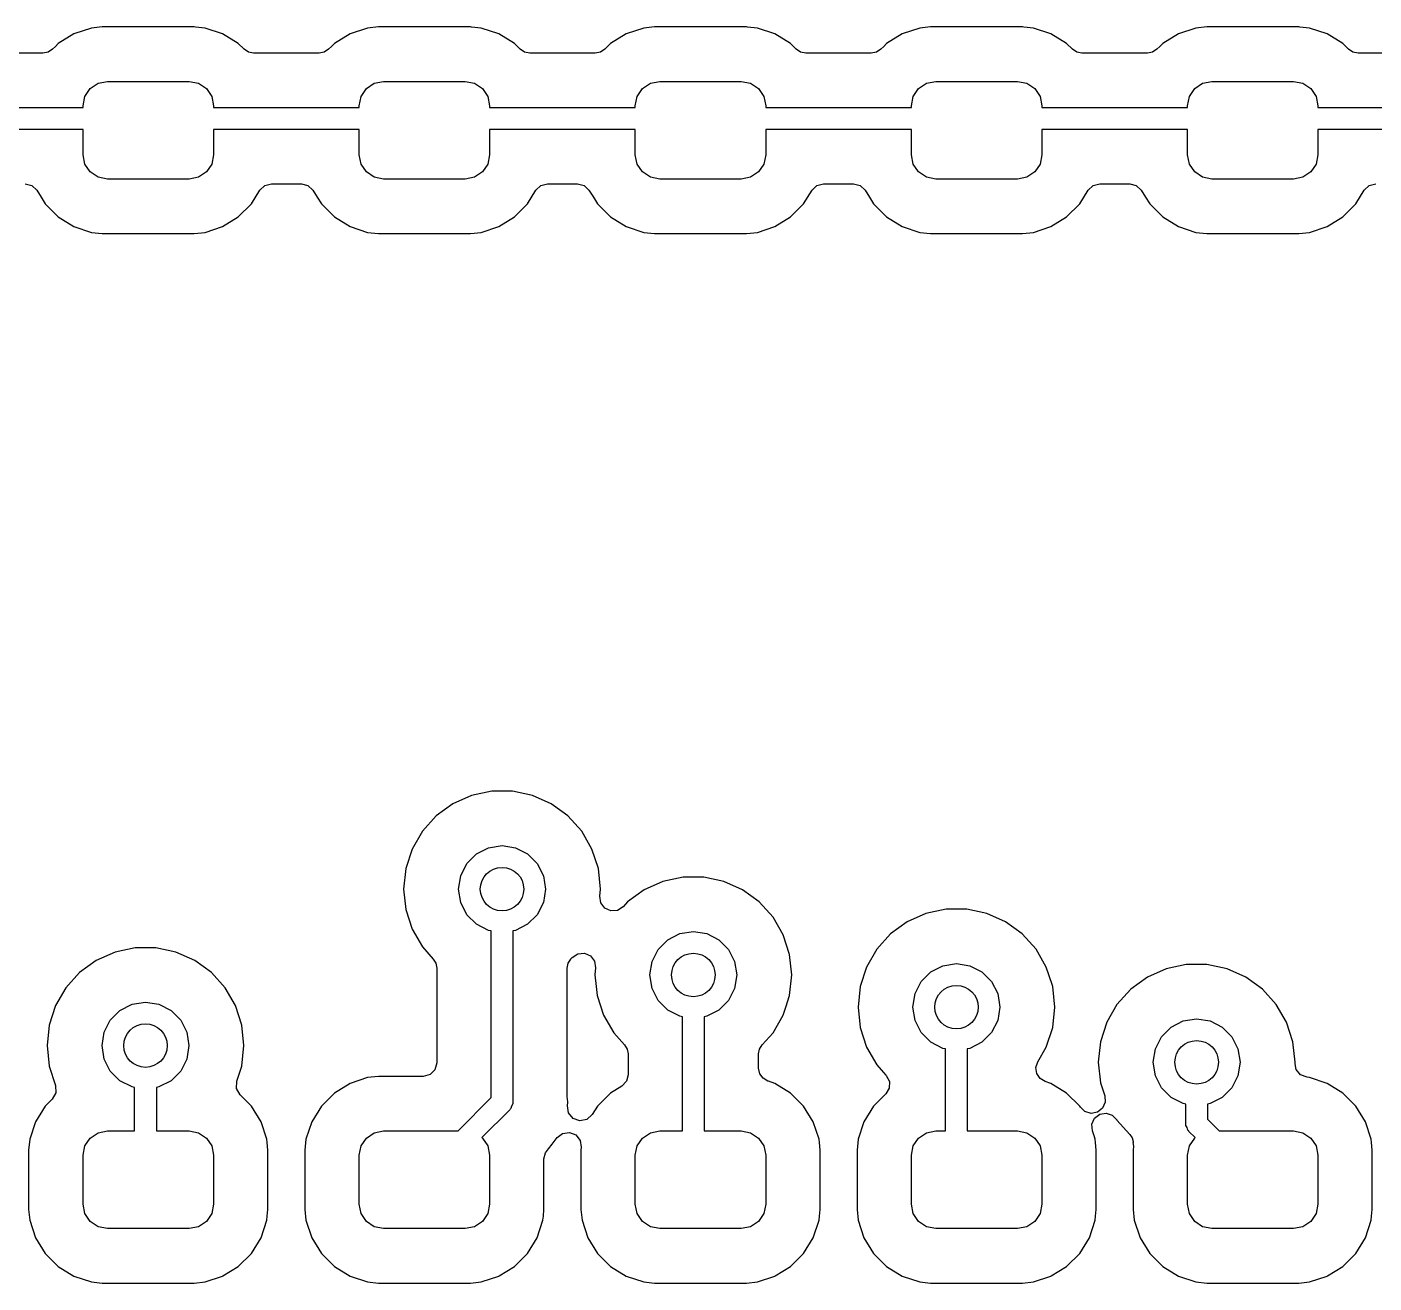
# Model space of a CAD drawing. Extents: x 41 to 271, y -133 to -23.
# Drawn here: x 153.57 to 165.96, y -98.23 to -86.68 of the extents above; entities that cross this region are included whole.
import ezdxf

# ---------------------------------------------------------------- set-up
doc = ezdxf.new("R2010")
doc.units = 0
doc.layers.add('BLACK', color=7, linetype='CONTINUOUS')

msp = doc.modelspace()

# ---------------------------------------------------------------- linework, layer by layer
at = {"layer": 'BLACK', "linetype": 'CONTINUOUS'}
for p, q in [((154.002, -86.741), (153.858, -86.83)), ((154.163, -86.6876), (154.002, -86.741)), ((154.263, -86.6775), (154.163, -86.6876)), ((155.109, -86.6775), (154.263, -86.6775)), ((155.119, -86.6785), (155.109, -86.6775)), ((155.209, -86.6876), (155.119, -86.6785)), ((155.37, -86.741), (155.209, -86.6876)), ((155.514, -86.83), (155.37, -86.741)), ((156.542, -86.741), (156.398, -86.83)), ((156.703, -86.6876), (156.542, -86.741)), ((156.803, -86.6775), (156.703, -86.6876)), ((157.649, -86.6775), (156.803, -86.6775)), ((157.659, -86.6785), (157.649, -86.6775)), ((157.749, -86.6876), (157.659, -86.6785)), ((157.91, -86.741), (157.749, -86.6876)), ((158.054, -86.83), (157.91, -86.741)), ((159.082, -86.741), (158.938, -86.83)), ((159.243, -86.6876), (159.082, -86.741)), ((159.343, -86.6775), (159.243, -86.6876)), ((160.189, -86.6775), (159.343, -86.6775)), ((160.199, -86.6785), (160.189, -86.6775)), ((160.289, -86.6876), (160.199, -86.6785)), ((160.45, -86.741), (160.289, -86.6876)), ((160.594, -86.83), (160.45, -86.741)), ((161.622, -86.741), (161.478, -86.83)), ((161.783, -86.6876), (161.622, -86.741)), ((161.883, -86.6775), (161.783, -86.6876)), ((162.729, -86.6775), (161.883, -86.6775)), ((162.739, -86.6785), (162.729, -86.6775)), ((162.829, -86.6876), (162.739, -86.6785)), ((162.99, -86.741), (162.829, -86.6876)), ((163.134, -86.83), (162.99, -86.741)), ((164.162, -86.741), (164.018, -86.83)), ((164.323, -86.6876), (164.162, -86.741)), ((164.423, -86.6775), (164.323, -86.6876)), ((165.269, -86.6775), (164.423, -86.6775)), ((165.279, -86.6785), (165.269, -86.6775)), ((165.369, -86.6876), (165.279, -86.6785)), ((165.53, -86.741), (165.369, -86.6876)), ((165.674, -86.83), (165.53, -86.741)), ((153.831, -86.8566), (153.805, -86.8832)), ((153.858, -86.83), (153.831, -86.8566)), ((155.567, -86.8832), (155.514, -86.83)), ((155.514, -86.83), (155.514, -86.83)), ((155.514, -86.83), (155.514, -86.83)), ((156.371, -86.8566), (156.345, -86.8832)), ((156.398, -86.83), (156.371, -86.8566)), ((158.107, -86.8832), (158.054, -86.83)), ((158.054, -86.83), (158.054, -86.83)), ((158.054, -86.83), (158.054, -86.83)), ((158.911, -86.8566), (158.885, -86.8832)), ((158.938, -86.83), (158.911, -86.8566)), ((160.647, -86.8832), (160.594, -86.83)), ((160.594, -86.83), (160.594, -86.83)), ((160.594, -86.83), (160.594, -86.83)), ((161.451, -86.8566), (161.425, -86.8832)), ((161.478, -86.83), (161.451, -86.8566)), ((163.187, -86.8832), (163.134, -86.83)), ((163.134, -86.83), (163.134, -86.83)), ((163.134, -86.83), (163.134, -86.83)), ((163.991, -86.8566), (163.965, -86.8832)), ((164.018, -86.83), (163.991, -86.8566)), ((165.727, -86.8832), (165.674, -86.83)), ((165.674, -86.83), (165.674, -86.83)), ((165.674, -86.83), (165.674, -86.83)), ((153.717, -86.9195), (153.115, -86.9195)), ((153.765, -86.9101), (153.717, -86.9195)), ((153.805, -86.8832), (153.765, -86.9101)), ((155.607, -86.9101), (155.567, -86.8832)), ((155.655, -86.9195), (155.607, -86.9101)), ((156.257, -86.9195), (155.655, -86.9195)), ((156.305, -86.9101), (156.257, -86.9195)), ((156.345, -86.8832), (156.305, -86.9101)), ((158.147, -86.9101), (158.107, -86.8832)), ((158.195, -86.9195), (158.147, -86.9101)), ((158.797, -86.9195), (158.195, -86.9195)), ((158.845, -86.9101), (158.797, -86.9195)), ((158.885, -86.8832), (158.845, -86.9101)), ((160.687, -86.9101), (160.647, -86.8832)), ((160.735, -86.9195), (160.687, -86.9101)), ((161.337, -86.9195), (160.735, -86.9195)), ((161.385, -86.9101), (161.337, -86.9195)), ((161.425, -86.8832), (161.385, -86.9101)), ((163.227, -86.9101), (163.187, -86.8832)), ((163.275, -86.9195), (163.227, -86.9101)), ((163.877, -86.9195), (163.275, -86.9195)), ((163.925, -86.9101), (163.877, -86.9195)), ((163.965, -86.8832), (163.925, -86.9101)), ((165.767, -86.9101), (165.727, -86.8832)), ((165.815, -86.9195), (165.767, -86.9101)), ((166.417, -86.9195), (165.815, -86.9195)), ((154.152, -87.2439), (154.225, -87.1951)), ((154.225, -87.1951), (154.311, -87.178)), ((154.311, -87.178), (155.061, -87.178)), ((155.061, -87.178), (155.147, -87.1951)), ((155.147, -87.1951), (155.22, -87.2439)), ((156.692, -87.2439), (156.765, -87.1951)), ((156.765, -87.1951), (156.851, -87.178)), ((156.851, -87.178), (157.601, -87.178)), ((157.601, -87.178), (157.687, -87.1951)), ((157.687, -87.1951), (157.76, -87.2439)), ((159.232, -87.2439), (159.305, -87.1951)), ((159.305, -87.1951), (159.391, -87.178)), ((159.391, -87.178), (160.141, -87.178)), ((160.141, -87.178), (160.227, -87.1951)), ((160.227, -87.1951), (160.3, -87.2439)), ((161.772, -87.2439), (161.845, -87.1951)), ((161.845, -87.1951), (161.931, -87.178)), ((161.931, -87.178), (162.681, -87.178)), ((162.681, -87.178), (162.767, -87.1951)), ((162.767, -87.1951), (162.84, -87.2439)), ((164.312, -87.2439), (164.385, -87.1951)), ((164.385, -87.1951), (164.471, -87.178)), ((164.471, -87.178), (165.221, -87.178)), ((165.221, -87.178), (165.307, -87.1951)), ((165.307, -87.1951), (165.38, -87.2439)), ((154.086, -87.403), (154.103, -87.3169)), ((154.103, -87.3169), (154.152, -87.2439)), ((155.22, -87.2439), (155.269, -87.3169)), ((155.269, -87.3169), (155.286, -87.403)), ((156.626, -87.403), (156.643, -87.3169)), ((156.643, -87.3169), (156.692, -87.2439)), ((157.76, -87.2439), (157.809, -87.3169)), ((157.809, -87.3169), (157.826, -87.403)), ((159.166, -87.403), (159.183, -87.3169)), ((159.183, -87.3169), (159.232, -87.2439)), ((160.3, -87.2439), (160.349, -87.3169)), ((160.349, -87.3169), (160.366, -87.403)), ((161.706, -87.403), (161.723, -87.3169)), ((161.723, -87.3169), (161.772, -87.2439)), ((162.84, -87.2439), (162.889, -87.3169)), ((162.889, -87.3169), (162.906, -87.403)), ((164.246, -87.403), (164.263, -87.3169)), ((164.263, -87.3169), (164.312, -87.2439)), ((165.38, -87.2439), (165.429, -87.3169)), ((165.429, -87.3169), (165.446, -87.403)), ((152.746, -87.42), (154.086, -87.42)), ((154.086, -87.42), (154.086, -87.403)), ((155.286, -87.403), (155.286, -87.42)), ((155.286, -87.42), (156.626, -87.42)), ((156.626, -87.42), (156.626, -87.403)), ((157.826, -87.403), (157.826, -87.42)), ((157.826, -87.42), (159.166, -87.42)), ((159.166, -87.42), (159.166, -87.403)), ((160.366, -87.403), (160.366, -87.42)), ((160.366, -87.42), (161.706, -87.42)), ((161.706, -87.42), (161.706, -87.403)), ((162.906, -87.403), (162.906, -87.42)), ((162.906, -87.42), (164.246, -87.42)), ((164.246, -87.42), (164.246, -87.403)), ((165.446, -87.403), (165.446, -87.42)), ((165.446, -87.42), (166.786, -87.42)), ((154.086, -87.62), (152.746, -87.62)), ((154.086, -87.853), (154.086, -87.62)), ((156.626, -87.62), (155.286, -87.62)), ((155.286, -87.62), (155.286, -87.853)), ((156.626, -87.853), (156.626, -87.62)), ((159.166, -87.62), (157.826, -87.62)), ((157.826, -87.62), (157.826, -87.853)), ((159.166, -87.853), (159.166, -87.62)), ((161.706, -87.62), (160.366, -87.62)), ((160.366, -87.62), (160.366, -87.853)), ((161.706, -87.853), (161.706, -87.62)), ((164.246, -87.62), (162.906, -87.62)), ((162.906, -87.62), (162.906, -87.853)), ((164.246, -87.853), (164.246, -87.62)), ((166.786, -87.62), (165.446, -87.62)), ((165.446, -87.62), (165.446, -87.853)), ((154.103, -87.9391), (154.086, -87.853)), ((155.286, -87.853), (155.269, -87.9391)), ((156.643, -87.9391), (156.626, -87.853)), ((157.826, -87.853), (157.809, -87.9391)), ((159.183, -87.9391), (159.166, -87.853)), ((160.366, -87.853), (160.349, -87.9391)), ((161.723, -87.9391), (161.706, -87.853)), ((162.906, -87.853), (162.889, -87.9391)), ((164.263, -87.9391), (164.246, -87.853)), ((165.446, -87.853), (165.429, -87.9391)), ((154.152, -88.0121), (154.103, -87.9391)), ((155.269, -87.9391), (155.22, -88.0121)), ((156.692, -88.0121), (156.643, -87.9391)), ((157.809, -87.9391), (157.76, -88.0121)), ((159.232, -88.0121), (159.183, -87.9391)), ((160.349, -87.9391), (160.3, -88.0121)), ((161.772, -88.0121), (161.723, -87.9391)), ((162.889, -87.9391), (162.84, -88.0121)), ((164.312, -88.0121), (164.263, -87.9391)), ((165.429, -87.9391), (165.38, -88.0121)), ((154.225, -88.0609), (154.152, -88.0121)), ((154.311, -88.078), (154.225, -88.0609)), ((155.061, -88.078), (154.311, -88.078)), ((155.147, -88.0609), (155.061, -88.078)), ((155.22, -88.0121), (155.147, -88.0609)), ((156.765, -88.0609), (156.692, -88.0121)), ((156.851, -88.078), (156.765, -88.0609)), ((157.601, -88.078), (156.851, -88.078)), ((157.687, -88.0609), (157.601, -88.078)), ((157.76, -88.0121), (157.687, -88.0609)), ((159.305, -88.0609), (159.232, -88.0121)), ((159.391, -88.078), (159.305, -88.0609)), ((160.141, -88.078), (159.391, -88.078)), ((160.227, -88.0609), (160.141, -88.078)), ((160.3, -88.0121), (160.227, -88.0609)), ((161.845, -88.0609), (161.772, -88.0121)), ((161.931, -88.078), (161.845, -88.0609)), ((162.681, -88.078), (161.931, -88.078)), ((162.767, -88.0609), (162.681, -88.078)), ((162.84, -88.0121), (162.767, -88.0609)), ((164.385, -88.0609), (164.312, -88.0121)), ((164.471, -88.078), (164.385, -88.0609)), ((165.221, -88.078), (164.471, -88.078)), ((165.307, -88.0609), (165.221, -88.078)), ((165.38, -88.0121), (165.307, -88.0609)), ((153.554, -88.1205), (153.615, -88.1362)), ((153.615, -88.1362), (153.66, -88.1794)), ((153.66, -88.1794), (153.7, -88.2445)), ((155.634, -88.306), (155.712, -88.1794)), ((155.712, -88.1794), (155.757, -88.1362)), ((155.757, -88.1362), (155.818, -88.1205)), ((155.818, -88.1205), (156.094, -88.1205)), ((156.094, -88.1205), (156.155, -88.1362)), ((156.155, -88.1362), (156.2, -88.1794)), ((156.2, -88.1794), (156.24, -88.2445)), ((158.174, -88.306), (158.252, -88.1794)), ((158.252, -88.1794), (158.297, -88.1362)), ((158.297, -88.1362), (158.358, -88.1205)), ((158.358, -88.1205), (158.634, -88.1205)), ((158.634, -88.1205), (158.695, -88.1362)), ((158.695, -88.1362), (158.74, -88.1794)), ((158.74, -88.1794), (158.78, -88.2445)), ((160.714, -88.306), (160.792, -88.1794)), ((160.792, -88.1794), (160.837, -88.1362)), ((160.837, -88.1362), (160.898, -88.1205)), ((160.898, -88.1205), (161.174, -88.1205)), ((161.174, -88.1205), (161.235, -88.1362)), ((161.235, -88.1362), (161.28, -88.1794)), ((161.28, -88.1794), (161.32, -88.2445)), ((163.254, -88.306), (163.332, -88.1794)), ((163.332, -88.1794), (163.377, -88.1362)), ((163.377, -88.1362), (163.438, -88.1205)), ((163.438, -88.1205), (163.714, -88.1205)), ((163.714, -88.1205), (163.775, -88.1362)), ((163.775, -88.1362), (163.82, -88.1794)), ((163.82, -88.1794), (163.86, -88.2445)), ((165.794, -88.306), (165.872, -88.1794)), ((165.872, -88.1794), (165.917, -88.1362)), ((165.917, -88.1362), (165.978, -88.1205)), ((153.7, -88.2445), (153.738, -88.306)), ((153.738, -88.306), (153.858, -88.426)), ((155.514, -88.426), (155.634, -88.306)), ((156.24, -88.2445), (156.278, -88.306)), ((156.278, -88.306), (156.398, -88.426)), ((158.054, -88.426), (158.174, -88.306)), ((158.78, -88.2445), (158.818, -88.306)), ((158.818, -88.306), (158.938, -88.426)), ((160.594, -88.426), (160.714, -88.306)), ((161.32, -88.2445), (161.358, -88.306)), ((161.358, -88.306), (161.478, -88.426)), ((163.134, -88.426), (163.254, -88.306)), ((163.86, -88.2445), (163.898, -88.306)), ((163.898, -88.306), (164.018, -88.426)), ((165.674, -88.426), (165.794, -88.306)), ((153.858, -88.426), (154.002, -88.515)), ((155.37, -88.515), (155.514, -88.426)), ((156.398, -88.426), (156.542, -88.515)), ((157.91, -88.515), (158.054, -88.426)), ((158.938, -88.426), (159.082, -88.515)), ((160.45, -88.515), (160.594, -88.426)), ((161.478, -88.426), (161.622, -88.515)), ((162.99, -88.515), (163.134, -88.426)), ((164.018, -88.426), (164.162, -88.515)), ((165.53, -88.515), (165.674, -88.426)), ((154.002, -88.515), (154.002, -88.515)), ((154.002, -88.515), (154.002, -88.515)), ((154.002, -88.515), (154.163, -88.5683)), ((154.163, -88.5683), (154.263, -88.5785)), ((154.263, -88.5785), (155.109, -88.5785)), ((155.109, -88.5785), (155.209, -88.5683)), ((155.209, -88.5683), (155.37, -88.515)), ((156.542, -88.515), (156.542, -88.515)), ((156.542, -88.515), (156.542, -88.515)), ((156.542, -88.515), (156.703, -88.5683)), ((156.703, -88.5683), (156.803, -88.5785)), ((156.803, -88.5785), (157.649, -88.5785)), ((157.649, -88.5785), (157.749, -88.5683)), ((157.749, -88.5683), (157.91, -88.515)), ((159.082, -88.515), (159.082, -88.515)), ((159.082, -88.515), (159.082, -88.515)), ((159.082, -88.515), (159.243, -88.5683)), ((159.243, -88.5683), (159.343, -88.5785)), ((159.343, -88.5785), (160.189, -88.5785)), ((160.189, -88.5785), (160.289, -88.5683)), ((160.289, -88.5683), (160.45, -88.515)), ((161.622, -88.515), (161.622, -88.515)), ((161.622, -88.515), (161.622, -88.515)), ((161.622, -88.515), (161.783, -88.5683)), ((161.783, -88.5683), (161.883, -88.5785)), ((161.883, -88.5785), (162.729, -88.5785)), ((162.729, -88.5785), (162.829, -88.5683)), ((162.829, -88.5683), (162.99, -88.515)), ((164.162, -88.515), (164.162, -88.515)), ((164.162, -88.515), (164.162, -88.515)), ((164.162, -88.515), (164.323, -88.5683)), ((164.323, -88.5683), (164.423, -88.5785)), ((164.423, -88.5785), (165.269, -88.5785)), ((165.269, -88.5785), (165.369, -88.5683)), ((165.369, -88.5683), (165.53, -88.515)), ((157.66, -93.7489), (157.487, -93.8258)), ((157.845, -93.7095), (157.66, -93.7489)), ((158.035, -93.7095), (157.845, -93.7095)), ((157.845, -93.7095), (157.845, -93.7095)), ((158.22, -93.7489), (158.035, -93.7095)), ((158.035, -93.7095), (158.035, -93.7095)), ((158.393, -93.8258), (158.22, -93.7489)), ((157.487, -93.8258), (157.334, -93.9371)), ((158.412, -93.84), (158.393, -93.8258)), ((158.546, -93.9371), (158.412, -93.84)), ((157.334, -93.9371), (157.207, -94.0778)), ((158.673, -94.0778), (158.546, -93.9371)), ((157.207, -94.0778), (157.113, -94.2417)), ((158.767, -94.2417), (158.673, -94.0778)), ((157.113, -94.2417), (157.054, -94.4217)), ((157.616, -94.3749), (157.705, -94.2864)), ((157.705, -94.2864), (157.816, -94.2296)), ((157.816, -94.2296), (157.94, -94.21)), ((157.94, -94.21), (158.064, -94.2296)), ((158.064, -94.2296), (158.175, -94.2864)), ((158.175, -94.2864), (158.264, -94.3749)), ((158.826, -94.4217), (158.767, -94.2417)), ((158.767, -94.2417), (158.767, -94.2417)), ((157.054, -94.4217), (157.035, -94.61)), ((157.56, -94.4864), (157.616, -94.3749)), ((158.264, -94.3749), (158.32, -94.4864)), ((158.845, -94.61), (158.826, -94.4217)), ((157.54, -94.61), (157.56, -94.4864)), ((158.32, -94.4864), (158.34, -94.61)), ((159.42, -94.5389), (159.247, -94.6158)), ((159.605, -94.4995), (159.42, -94.5389)), ((159.795, -94.4995), (159.605, -94.4995)), ((159.605, -94.4995), (159.605, -94.4995)), ((159.98, -94.5389), (159.795, -94.4995)), ((159.795, -94.4995), (159.795, -94.4995)), ((160.153, -94.6158), (159.98, -94.5389)), ((157.035, -94.61), (157.054, -94.7983)), ((157.56, -94.7336), (157.54, -94.61)), ((158.34, -94.61), (158.32, -94.7336)), ((158.839, -94.6757), (158.845, -94.61)), ((158.848, -94.7367), (158.839, -94.6757)), ((159.247, -94.6158), (159.094, -94.7271)), ((160.306, -94.7271), (160.153, -94.6158)), ((157.054, -94.7983), (157.113, -94.9783)), ((157.616, -94.8451), (157.56, -94.7336)), ((158.32, -94.7336), (158.264, -94.8451)), ((158.885, -94.7859), (158.848, -94.7367)), ((158.941, -94.8109), (158.885, -94.7859)), ((159.054, -94.7717), (159.003, -94.8058)), ((159.094, -94.7271), (159.054, -94.7717)), ((160.433, -94.8678), (160.306, -94.7271)), ((162.025, -94.795), (161.84, -94.8344)), ((162.215, -94.795), (162.025, -94.795)), ((162.025, -94.795), (162.025, -94.795)), ((162.4, -94.8344), (162.215, -94.795)), ((162.215, -94.795), (162.215, -94.795)), ((157.705, -94.9336), (157.616, -94.8451)), ((158.264, -94.8451), (158.175, -94.9336)), ((159.003, -94.8058), (158.941, -94.8109)), ((160.527, -95.0317), (160.433, -94.8678)), ((161.667, -94.9113), (161.514, -95.0226)), ((161.84, -94.8344), (161.667, -94.9113)), ((162.573, -94.9113), (162.4, -94.8344)), ((162.726, -95.0226), (162.573, -94.9113)), ((157.113, -94.9783), (157.207, -95.1422)), ((157.816, -94.9904), (157.705, -94.9336)), ((157.84, -94.9942), (157.816, -94.9904)), ((157.84, -96.5286), (157.84, -94.9942)), ((158.064, -94.9904), (158.04, -94.9942)), ((158.04, -94.9942), (158.04, -96.57)), ((158.175, -94.9336), (158.064, -94.9904)), ((159.465, -95.0764), (159.576, -95.0196)), ((159.576, -95.0196), (159.7, -95)), ((159.7, -95), (159.824, -95.0196)), ((159.824, -95.0196), (159.935, -95.0764)), ((160.586, -95.2117), (160.527, -95.0317)), ((160.527, -95.0317), (160.527, -95.0317)), ((161.514, -95.0226), (161.387, -95.1633)), ((162.853, -95.1633), (162.726, -95.0226)), ((154.565, -95.1495), (154.38, -95.1889)), ((154.755, -95.1495), (154.565, -95.1495)), ((154.565, -95.1495), (154.565, -95.1495)), ((154.94, -95.1889), (154.755, -95.1495)), ((154.755, -95.1495), (154.755, -95.1495)), ((157.207, -95.1422), (157.308, -95.2535)), ((159.32, -95.2764), (159.376, -95.1649)), ((159.376, -95.1649), (159.465, -95.0764)), ((159.935, -95.0764), (160.024, -95.1649)), ((160.024, -95.1649), (160.08, -95.2764)), ((161.387, -95.1633), (161.293, -95.3272)), ((162.947, -95.3272), (162.853, -95.1633)), ((154.207, -95.2658), (154.054, -95.3771)), ((154.38, -95.1889), (154.207, -95.2658)), ((155.113, -95.2658), (154.94, -95.1889)), ((155.266, -95.3771), (155.113, -95.2658)), ((157.308, -95.2535), (157.331, -95.292)), ((157.331, -95.292), (157.339, -95.3365)), ((158.54, -95.3365), (158.549, -95.292)), ((158.549, -95.292), (158.572, -95.2535)), ((158.572, -95.2535), (158.574, -95.2512)), ((158.574, -95.2512), (158.586, -95.2383)), ((158.586, -95.2383), (158.637, -95.2042)), ((158.637, -95.2042), (158.699, -95.1991)), ((158.699, -95.1991), (158.755, -95.2241)), ((158.755, -95.2241), (158.792, -95.2733)), ((158.792, -95.2733), (158.801, -95.3343)), ((159.3, -95.4), (159.32, -95.2764)), ((160.08, -95.2764), (160.1, -95.4)), ((160.605, -95.4), (160.586, -95.2117)), ((161.996, -95.3151), (162.12, -95.2955)), ((162.12, -95.2955), (162.244, -95.3151)), ((154.054, -95.3771), (153.927, -95.5178)), ((155.393, -95.5178), (155.266, -95.3771)), ((157.339, -95.3365), (157.339, -96.2095)), ((158.54, -96.5225), (158.54, -95.3365)), ((158.801, -95.3343), (158.795, -95.4)), ((158.795, -95.4), (158.795, -95.4)), ((158.795, -95.4), (158.806, -95.5072)), ((159.32, -95.5236), (159.3, -95.4)), ((160.1, -95.4), (160.08, -95.5236)), ((160.586, -95.5883), (160.605, -95.4)), ((161.293, -95.3272), (161.234, -95.5072)), ((161.796, -95.4604), (161.885, -95.3719)), ((161.885, -95.3719), (161.996, -95.3151)), ((162.244, -95.3151), (162.355, -95.3719)), ((162.355, -95.3719), (162.444, -95.4604)), ((162.971, -95.4), (162.947, -95.3272)), ((163.006, -95.5072), (162.971, -95.4)), ((163.877, -95.4193), (163.724, -95.5306)), ((164.05, -95.3424), (163.877, -95.4193)), ((164.235, -95.303), (164.05, -95.3424)), ((164.425, -95.303), (164.235, -95.303)), ((164.235, -95.303), (164.235, -95.303)), ((164.61, -95.3424), (164.425, -95.303)), ((164.425, -95.303), (164.425, -95.303)), ((164.783, -95.4193), (164.61, -95.3424)), ((164.936, -95.5306), (164.783, -95.4193)), ((153.927, -95.5178), (153.833, -95.6817)), ((155.487, -95.6817), (155.393, -95.5178)), ((158.806, -95.5072), (158.814, -95.5883)), ((159.376, -95.6351), (159.32, -95.5236)), ((160.08, -95.5236), (160.024, -95.6351)), ((161.234, -95.5072), (161.215, -95.6955)), ((161.74, -95.5719), (161.796, -95.4604)), ((162.444, -95.4604), (162.5, -95.5719)), ((163.025, -95.6955), (163.006, -95.5072)), ((163.724, -95.5306), (163.597, -95.6713)), ((165.063, -95.6713), (164.936, -95.5306)), ((154.425, -95.7264), (154.536, -95.6696)), ((154.536, -95.6696), (154.66, -95.65)), ((154.66, -95.65), (154.784, -95.6696)), ((154.784, -95.6696), (154.895, -95.7264)), ((158.814, -95.5883), (158.873, -95.7683)), ((159.465, -95.7236), (159.376, -95.6351)), ((160.024, -95.6351), (159.935, -95.7236)), ((160.551, -95.6955), (160.586, -95.5883)), ((161.72, -95.6955), (161.74, -95.5719)), ((162.5, -95.5719), (162.52, -95.6955)), ((153.833, -95.6817), (153.774, -95.8617)), ((154.336, -95.8149), (154.425, -95.7264)), ((154.895, -95.7264), (154.984, -95.8149)), ((155.546, -95.8617), (155.487, -95.6817)), ((155.487, -95.6817), (155.487, -95.6817)), ((158.873, -95.7683), (158.967, -95.9322)), ((159.576, -95.7804), (159.465, -95.7236)), ((159.6, -95.7842), (159.576, -95.7804)), ((159.6, -96.834), (159.6, -95.7842)), ((159.824, -95.7804), (159.8, -95.7842)), ((159.8, -95.7842), (159.8, -96.834)), ((159.935, -95.7236), (159.824, -95.7804)), ((160.433, -95.9322), (160.527, -95.7683)), ((160.527, -95.7683), (160.551, -95.6955)), ((161.215, -95.6955), (161.234, -95.8838)), ((161.74, -95.8191), (161.72, -95.6955)), ((162.52, -95.6955), (162.5, -95.8191)), ((163.006, -95.8838), (163.025, -95.6955)), ((163.597, -95.6713), (163.503, -95.8352)), ((165.157, -95.8352), (165.063, -95.6713)), ((153.774, -95.8617), (153.755, -96.05)), ((154.28, -95.9264), (154.336, -95.8149)), ((154.984, -95.8149), (155.04, -95.9264)), ((155.565, -96.05), (155.546, -95.8617)), ((161.234, -95.8838), (161.293, -96.0638)), ((161.796, -95.9306), (161.74, -95.8191)), ((162.5, -95.8191), (162.444, -95.9306)), ((162.947, -96.0638), (163.006, -95.8838)), ((163.503, -95.8352), (163.444, -96.0152)), ((164.006, -95.9684), (164.095, -95.8799)), ((164.095, -95.8799), (164.206, -95.8231)), ((164.206, -95.8231), (164.33, -95.8035)), ((164.33, -95.8035), (164.454, -95.8231)), ((164.454, -95.8231), (164.565, -95.8799)), ((164.565, -95.8799), (164.654, -95.9684)), ((165.216, -96.0152), (165.157, -95.8352)), ((165.157, -95.8352), (165.157, -95.8352)), ((154.26, -96.05), (154.28, -95.9264)), ((155.04, -95.9264), (155.06, -96.05)), ((158.967, -95.9322), (159.068, -96.0435)), ((160.332, -96.0435), (160.433, -95.9322)), ((161.885, -96.0191), (161.796, -95.9306)), ((161.996, -96.0759), (161.885, -96.0191)), ((162.355, -96.0191), (162.244, -96.0759)), ((162.444, -95.9306), (162.355, -96.0191)), ((163.444, -96.0152), (163.425, -96.2035)), ((163.95, -96.0799), (164.006, -95.9684)), ((164.654, -95.9684), (164.71, -96.0799)), ((165.235, -96.2035), (165.216, -96.0152)), ((153.755, -96.05), (153.774, -96.2383)), ((154.28, -96.1736), (154.26, -96.05)), ((155.06, -96.05), (155.04, -96.1736)), ((155.546, -96.2383), (155.565, -96.05)), ((159.068, -96.0435), (159.091, -96.082)), ((159.091, -96.082), (159.1, -96.1265)), ((159.1, -96.1265), (159.1, -96.3172)), ((160.3, -96.1265), (160.309, -96.082)), ((160.3, -96.258), (160.3, -96.1265)), ((160.309, -96.082), (160.332, -96.0435)), ((161.293, -96.0638), (161.387, -96.2277)), ((162.02, -96.0797), (161.996, -96.0759)), ((162.02, -96.834), (162.02, -96.0797)), ((162.244, -96.0759), (162.22, -96.0797)), ((162.22, -96.0797), (162.22, -96.834)), ((162.869, -96.1998), (162.947, -96.0638)), ((163.93, -96.2035), (163.95, -96.0799)), ((164.71, -96.0799), (164.73, -96.2035)), ((153.774, -96.2383), (153.832, -96.4161)), ((154.336, -96.2851), (154.28, -96.1736)), ((154.425, -96.3736), (154.336, -96.2851)), ((154.984, -96.2851), (154.895, -96.3736)), ((155.04, -96.1736), (154.984, -96.2851)), ((155.501, -96.3769), (155.546, -96.2383)), ((157.323, -96.2715), (157.278, -96.3169)), ((157.339, -96.2095), (157.323, -96.2715)), ((160.311, -96.3082), (160.3, -96.258)), ((161.387, -96.2277), (161.427, -96.2715)), ((161.427, -96.2715), (161.472, -96.3213)), ((162.852, -96.2519), (162.869, -96.1998)), ((162.86, -96.3059), (162.852, -96.2519)), ((163.425, -96.2035), (163.444, -96.3918)), ((163.95, -96.3271), (163.93, -96.2035)), ((164.73, -96.2035), (164.71, -96.3271)), ((165.235, -96.205), (165.235, -96.2035)), ((165.236, -96.2109), (165.235, -96.205)), ((165.237, -96.2165), (165.236, -96.2109)), ((165.245, -96.2685), (165.237, -96.2164)), ((165.237, -96.2164), (165.237, -96.2165)), ((165.286, -96.3184), (165.245, -96.2685)), ((154.536, -96.4304), (154.425, -96.3736)), ((154.895, -96.3736), (154.784, -96.4304)), ((155.498, -96.4441), (155.501, -96.3769)), ((156.542, -96.397), (156.398, -96.486)), ((156.703, -96.3436), (156.542, -96.397)), ((156.803, -96.3335), (156.703, -96.3436)), ((157.215, -96.3335), (156.803, -96.3335)), ((157.278, -96.3169), (157.215, -96.3335)), ((159.084, -96.3776), (159.041, -96.4227)), ((159.1, -96.3172), (159.084, -96.3776)), ((160.341, -96.3498), (160.311, -96.3082)), ((160.385, -96.3757), (160.341, -96.3498)), ((160.391, -96.3776), (160.385, -96.3757)), ((160.45, -96.397), (160.391, -96.3776)), ((160.594, -96.486), (160.45, -96.397)), ((161.472, -96.3213), (161.474, -96.3238)), ((161.474, -96.3238), (161.503, -96.3789)), ((161.503, -96.3789), (161.501, -96.441)), ((162.89, -96.3514), (162.86, -96.3059)), ((162.937, -96.3795), (162.89, -96.3514)), ((162.99, -96.397), (162.937, -96.3795)), ((163.134, -96.486), (162.99, -96.397)), ((163.444, -96.3918), (163.484, -96.5124)), ((164.006, -96.4386), (163.95, -96.3271)), ((164.71, -96.3271), (164.654, -96.4386)), ((165.346, -96.3413), (165.286, -96.3184)), ((165.369, -96.3436), (165.346, -96.3413)), ((165.53, -96.397), (165.369, -96.3436)), ((165.674, -96.486), (165.53, -96.397)), ((153.835, -96.4834), (153.802, -96.5421)), ((153.832, -96.4161), (153.835, -96.4834)), ((154.56, -96.4342), (154.536, -96.4304)), ((154.56, -96.834), (154.56, -96.4342)), ((154.784, -96.4304), (154.76, -96.4342)), ((154.76, -96.4342), (154.76, -96.834)), ((155.531, -96.5029), (155.498, -96.4441)), ((155.634, -96.606), (155.531, -96.5029)), ((156.398, -96.486), (156.278, -96.606)), ((157.535, -96.834), (157.84, -96.5286)), ((158.542, -96.5387), (158.54, -96.5225)), ((158.938, -96.486), (158.818, -96.606)), ((159.041, -96.4227), (158.938, -96.486)), ((160.714, -96.606), (160.594, -96.486)), ((161.47, -96.4945), (161.358, -96.606)), ((161.501, -96.441), (161.47, -96.4945)), ((163.254, -96.606), (163.134, -96.486)), ((163.484, -96.5124), (163.488, -96.5717)), ((164.095, -96.5271), (164.006, -96.4386)), ((164.206, -96.5839), (164.095, -96.5271)), ((164.565, -96.5271), (164.454, -96.5839)), ((164.654, -96.4386), (164.565, -96.5271)), ((165.794, -96.606), (165.674, -96.486)), ((153.738, -96.606), (153.649, -96.7503)), ((153.802, -96.5421), (153.738, -96.606)), ((155.723, -96.7503), (155.634, -96.606)), ((156.278, -96.606), (156.189, -96.7503)), ((158.011, -96.6407), (157.755, -96.8965)), ((158.014, -96.6335), (158.011, -96.6407)), ((158.021, -96.6288), (158.014, -96.6335)), ((158.028, -96.6065), (158.021, -96.6288)), ((158.039, -96.5856), (158.028, -96.6065)), ((158.04, -96.57), (158.038, -96.5777)), ((158.038, -96.5777), (158.039, -96.5856)), ((158.541, -96.6028), (158.546, -96.57)), ((158.551, -96.6688), (158.541, -96.6028)), ((158.546, -96.57), (158.542, -96.5387)), ((158.818, -96.606), (158.77, -96.6841)), ((160.803, -96.7503), (160.714, -96.606)), ((161.358, -96.606), (161.269, -96.7503)), ((163.26, -96.6158), (163.254, -96.606)), ((163.302, -96.6575), (163.26, -96.6158)), ((163.359, -96.6746), (163.302, -96.6575)), ((163.464, -96.6261), (163.418, -96.6633)), ((163.488, -96.5717), (163.464, -96.6261)), ((164.23, -96.5877), (164.206, -96.5839)), ((164.23, -96.768), (164.23, -96.5877)), ((164.454, -96.5839), (164.43, -96.5877)), ((164.43, -96.5877), (164.43, -96.7266)), ((165.883, -96.7503), (165.794, -96.606)), ((153.649, -96.7503), (153.596, -96.9113)), ((155.776, -96.9113), (155.723, -96.7503)), ((156.189, -96.7503), (156.136, -96.9113)), ((158.593, -96.7204), (158.551, -96.6688)), ((158.656, -96.7427), (158.593, -96.7204)), ((158.721, -96.7293), (158.656, -96.7427)), ((158.77, -96.6841), (158.721, -96.7293)), ((160.856, -96.9113), (160.803, -96.7503)), ((161.269, -96.7503), (161.216, -96.9113)), ((163.418, -96.6633), (163.359, -96.6746)), ((163.366, -96.7738), (163.39, -96.7188)), ((163.371, -96.8337), (163.366, -96.7738)), ((163.39, -96.7188), (163.438, -96.6816)), ((163.438, -96.6816), (163.497, -96.671)), ((163.497, -96.671), (163.554, -96.6895)), ((163.554, -96.6895), (163.596, -96.7327)), ((163.596, -96.7327), (163.597, -96.7357)), ((163.597, -96.7357), (163.597, -96.7357)), ((163.597, -96.7357), (163.597, -96.7357)), ((163.597, -96.7357), (163.715, -96.8666)), ((164.232, -96.7757), (164.23, -96.768)), ((164.231, -96.7836), (164.232, -96.7757)), ((164.242, -96.8045), (164.231, -96.7836)), ((164.43, -96.7266), (164.537, -96.834)), ((165.936, -96.9113), (165.883, -96.7503)), ((154.103, -96.9729), (154.152, -96.8999)), ((154.152, -96.8999), (154.225, -96.8511)), ((154.225, -96.8511), (154.311, -96.834)), ((154.311, -96.834), (154.56, -96.834)), ((154.76, -96.834), (155.061, -96.834)), ((155.061, -96.834), (155.147, -96.8511)), ((155.147, -96.8511), (155.22, -96.8999)), ((155.22, -96.8999), (155.269, -96.9729)), ((156.643, -96.9729), (156.692, -96.8999)), ((156.692, -96.8999), (156.765, -96.8511)), ((156.765, -96.8511), (156.851, -96.834)), ((156.851, -96.834), (157.535, -96.834)), ((157.755, -96.8965), (157.76, -96.8999)), ((157.76, -96.8999), (157.809, -96.9729)), ((158.401, -96.9552), (158.446, -96.8964)), ((158.446, -96.8964), (158.497, -96.8576)), ((158.497, -96.8576), (158.56, -96.8488)), ((158.56, -96.8488), (158.619, -96.8722)), ((158.619, -96.8722), (158.658, -96.9218)), ((159.183, -96.9729), (159.232, -96.8999)), ((159.232, -96.8999), (159.305, -96.8511)), ((159.305, -96.8511), (159.391, -96.834)), ((159.391, -96.834), (159.6, -96.834)), ((159.8, -96.834), (160.141, -96.834)), ((160.141, -96.834), (160.227, -96.8511)), ((160.227, -96.8511), (160.3, -96.8999)), ((160.3, -96.8999), (160.349, -96.9729)), ((161.723, -96.9729), (161.772, -96.8999)), ((161.772, -96.8999), (161.845, -96.8511)), ((161.845, -96.8511), (161.931, -96.834)), ((161.931, -96.834), (162.02, -96.834)), ((162.22, -96.834), (162.681, -96.834)), ((162.681, -96.834), (162.767, -96.8511)), ((162.767, -96.8511), (162.84, -96.8999)), ((162.84, -96.8999), (162.889, -96.9729)), ((163.389, -96.888), (163.371, -96.8337)), ((163.396, -96.9113), (163.389, -96.888)), ((163.715, -96.8666), (163.736, -96.8976)), ((163.736, -96.8976), (163.746, -96.9334)), ((164.249, -96.8268), (164.242, -96.8045)), ((164.256, -96.8315), (164.249, -96.8268)), ((164.259, -96.8387), (164.256, -96.8315)), ((164.317, -96.8965), (164.259, -96.8387)), ((164.263, -96.9729), (164.312, -96.8999)), ((164.312, -96.8999), (164.317, -96.8965)), ((164.537, -96.834), (165.221, -96.834)), ((165.221, -96.834), (165.307, -96.8511)), ((165.307, -96.8511), (165.38, -96.8999)), ((165.38, -96.8999), (165.429, -96.9729)), ((153.596, -96.9113), (153.585, -97.0107)), ((153.585, -97.0107), (153.585, -97.5573)), ((154.086, -97.059), (154.103, -96.9729)), ((155.269, -96.9729), (155.286, -97.059)), ((155.779, -96.9413), (155.776, -96.9113)), ((155.786, -97.0107), (155.779, -96.9413)), ((155.786, -97.5573), (155.786, -97.0107)), ((156.136, -96.9113), (156.125, -97.0107)), ((156.125, -97.0107), (156.125, -97.5573)), ((156.626, -97.059), (156.643, -96.9729)), ((157.809, -96.9729), (157.826, -97.059)), ((158.339, -97.0366), (158.359, -97.0121)), ((158.358, -97.0112), (158.368, -96.9983)), ((158.359, -97.0121), (158.358, -97.0112)), ((158.368, -96.9983), (158.401, -96.9552)), ((158.368, -96.9983), (158.368, -96.9983)), ((158.658, -96.9218), (158.668, -96.9845)), ((158.668, -96.9845), (158.665, -97.0107)), ((158.665, -97.0107), (158.665, -97.5573)), ((159.166, -97.059), (159.183, -96.9729)), ((160.349, -96.9729), (160.366, -97.059)), ((160.859, -96.9413), (160.856, -96.9113)), ((160.866, -97.0107), (160.859, -96.9413)), ((160.867, -97.5573), (160.866, -97.0107)), ((161.216, -96.9113), (161.206, -97.0107)), ((161.206, -97.0107), (161.206, -97.5573)), ((161.706, -97.059), (161.723, -96.9729)), ((162.889, -96.9729), (162.906, -97.059)), ((163.399, -96.9413), (163.396, -96.9113)), ((163.406, -97.0107), (163.399, -96.9413)), ((163.406, -97.5573), (163.406, -97.0107)), ((163.747, -96.9409), (163.744, -96.9413)), ((163.744, -96.9413), (163.749, -96.9739)), ((163.749, -96.9739), (163.745, -97.0107)), ((163.745, -97.0107), (163.745, -97.5573)), ((163.746, -96.9334), (163.747, -96.9409)), ((164.246, -97.059), (164.263, -96.9729)), ((165.429, -96.9729), (165.446, -97.059)), ((165.939, -96.9413), (165.936, -96.9113)), ((165.946, -97.0107), (165.939, -96.9413)), ((165.946, -97.5573), (165.946, -97.0107)), ((154.086, -97.509), (154.086, -97.059)), ((155.286, -97.059), (155.286, -97.509)), ((156.626, -97.509), (156.626, -97.059)), ((157.826, -97.059), (157.826, -97.509)), ((158.326, -97.0915), (158.339, -97.0366)), ((158.326, -97.5573), (158.326, -97.0915)), ((159.166, -97.509), (159.166, -97.059)), ((160.366, -97.059), (160.366, -97.509)), ((161.706, -97.509), (161.706, -97.059)), ((162.906, -97.059), (162.906, -97.509)), ((164.246, -97.509), (164.246, -97.059)), ((165.446, -97.059), (165.446, -97.509)), ((154.103, -97.5951), (154.086, -97.509)), ((155.286, -97.509), (155.269, -97.5951)), ((156.643, -97.5951), (156.626, -97.509)), ((157.826, -97.509), (157.809, -97.5951)), ((159.183, -97.5951), (159.166, -97.509)), ((160.366, -97.509), (160.349, -97.5951)), ((161.723, -97.5951), (161.706, -97.509)), ((162.906, -97.509), (162.889, -97.5951)), ((164.263, -97.5951), (164.246, -97.509)), ((165.446, -97.509), (165.429, -97.5951)), ((153.585, -97.5573), (153.596, -97.6567)), ((154.152, -97.6681), (154.103, -97.5951)), ((155.269, -97.5951), (155.22, -97.6681)), ((155.776, -97.6567), (155.78, -97.6183)), ((155.78, -97.6183), (155.786, -97.5573)), ((155.786, -97.5573), (155.786, -97.5573)), ((156.125, -97.5573), (156.136, -97.6567)), ((156.692, -97.6681), (156.643, -97.5951)), ((157.809, -97.5951), (157.76, -97.6681)), ((158.316, -97.6567), (158.32, -97.6183)), ((158.32, -97.6183), (158.326, -97.5573)), ((158.665, -97.5573), (158.676, -97.6567)), ((159.232, -97.6681), (159.183, -97.5951)), ((160.349, -97.5951), (160.3, -97.6681)), ((160.856, -97.6567), (160.86, -97.6183)), ((160.86, -97.6183), (160.867, -97.5573)), ((160.867, -97.5573), (160.867, -97.5573)), ((161.206, -97.5573), (161.216, -97.6567)), ((161.772, -97.6681), (161.723, -97.5951)), ((162.889, -97.5951), (162.84, -97.6681)), ((163.396, -97.6567), (163.4, -97.6183)), ((163.4, -97.6183), (163.406, -97.5573)), ((163.745, -97.5573), (163.756, -97.6567)), ((164.312, -97.6681), (164.263, -97.5951)), ((165.429, -97.5951), (165.38, -97.6681)), ((165.936, -97.6567), (165.94, -97.6183)), ((165.94, -97.6183), (165.946, -97.5573)), ((165.946, -97.5573), (165.946, -97.5573)), ((153.596, -97.6567), (153.649, -97.8177)), ((154.225, -97.7169), (154.152, -97.6681)), ((154.311, -97.734), (154.225, -97.7169)), ((155.061, -97.734), (154.311, -97.734)), ((155.147, -97.7169), (155.061, -97.734)), ((155.22, -97.6681), (155.147, -97.7169)), ((155.723, -97.8177), (155.776, -97.6567)), ((156.136, -97.6567), (156.189, -97.8177)), ((156.765, -97.7169), (156.692, -97.6681)), ((156.851, -97.734), (156.765, -97.7169)), ((157.601, -97.734), (156.851, -97.734)), ((157.687, -97.7169), (157.601, -97.734)), ((157.76, -97.6681), (157.687, -97.7169)), ((158.263, -97.8177), (158.316, -97.6567)), ((158.676, -97.6567), (158.729, -97.8177)), ((159.305, -97.7169), (159.232, -97.6681)), ((159.391, -97.734), (159.305, -97.7169)), ((160.141, -97.734), (159.391, -97.734)), ((160.227, -97.7169), (160.141, -97.734)), ((160.3, -97.6681), (160.227, -97.7169)), ((160.803, -97.8177), (160.856, -97.6567)), ((161.216, -97.6567), (161.269, -97.8177)), ((161.845, -97.7169), (161.772, -97.6681)), ((161.931, -97.734), (161.845, -97.7169)), ((162.681, -97.734), (161.931, -97.734)), ((162.767, -97.7169), (162.681, -97.734)), ((162.84, -97.6681), (162.767, -97.7169)), ((163.343, -97.8177), (163.396, -97.6567)), ((163.756, -97.6567), (163.809, -97.8177)), ((164.385, -97.7169), (164.312, -97.6681)), ((164.471, -97.734), (164.385, -97.7169)), ((165.221, -97.734), (164.471, -97.734)), ((165.307, -97.7169), (165.221, -97.734)), ((165.38, -97.6681), (165.307, -97.7169)), ((165.883, -97.8177), (165.936, -97.6567)), ((153.649, -97.8177), (153.738, -97.962)), ((155.634, -97.962), (155.723, -97.8177)), ((156.189, -97.8177), (156.278, -97.962)), ((158.174, -97.962), (158.263, -97.8177)), ((158.729, -97.8177), (158.818, -97.962)), ((160.714, -97.962), (160.803, -97.8177)), ((161.269, -97.8177), (161.358, -97.962)), ((163.254, -97.962), (163.343, -97.8177)), ((163.809, -97.8177), (163.898, -97.962)), ((165.794, -97.962), (165.883, -97.8177)), ((153.738, -97.962), (153.858, -98.082)), ((155.514, -98.082), (155.634, -97.962)), ((156.278, -97.962), (156.398, -98.082)), ((158.054, -98.082), (158.174, -97.962)), ((158.818, -97.962), (158.938, -98.082)), ((160.594, -98.082), (160.714, -97.962)), ((161.358, -97.962), (161.478, -98.082)), ((163.134, -98.082), (163.254, -97.962)), ((163.898, -97.962), (164.018, -98.082)), ((165.674, -98.082), (165.794, -97.962)), ((153.858, -98.082), (154.002, -98.171)), ((155.373, -98.1689), (155.514, -98.082)), ((156.398, -98.082), (156.542, -98.171)), ((157.913, -98.1689), (158.054, -98.082)), ((158.938, -98.082), (159.082, -98.171)), ((160.453, -98.1689), (160.594, -98.082)), ((161.478, -98.082), (161.622, -98.171)), ((162.993, -98.1689), (163.134, -98.082)), ((164.018, -98.082), (164.162, -98.171)), ((165.533, -98.1689), (165.674, -98.082)), ((154.002, -98.171), (154.002, -98.171)), ((154.002, -98.171), (154.002, -98.171)), ((154.002, -98.171), (154.163, -98.2243)), ((154.163, -98.2243), (154.263, -98.2345)), ((154.263, -98.2345), (155.109, -98.2345)), ((155.109, -98.2345), (155.209, -98.2243)), ((155.209, -98.2243), (155.37, -98.171)), ((155.37, -98.171), (155.373, -98.1689)), ((156.542, -98.171), (156.542, -98.171)), ((156.542, -98.171), (156.542, -98.171)), ((156.542, -98.171), (156.703, -98.2243)), ((156.703, -98.2243), (156.803, -98.2345)), ((156.803, -98.2345), (157.649, -98.2345)), ((157.649, -98.2345), (157.749, -98.2243)), ((157.749, -98.2243), (157.91, -98.171)), ((157.91, -98.171), (157.913, -98.1689)), ((159.082, -98.171), (159.082, -98.171)), ((159.082, -98.171), (159.082, -98.171)), ((159.082, -98.171), (159.243, -98.2243)), ((159.243, -98.2243), (159.343, -98.2345)), ((159.343, -98.2345), (160.189, -98.2345)), ((160.189, -98.2345), (160.289, -98.2243)), ((160.289, -98.2243), (160.45, -98.171)), ((160.45, -98.171), (160.453, -98.1689)), ((161.622, -98.171), (161.622, -98.171)), ((161.622, -98.171), (161.622, -98.171)), ((161.622, -98.171), (161.783, -98.2243)), ((161.783, -98.2243), (161.883, -98.2345)), ((161.883, -98.2345), (162.729, -98.2345)), ((162.729, -98.2345), (162.829, -98.2243)), ((162.829, -98.2243), (162.99, -98.171)), ((162.99, -98.171), (162.993, -98.1689)), ((164.162, -98.171), (164.162, -98.171)), ((164.162, -98.171), (164.162, -98.171)), ((164.162, -98.171), (164.323, -98.2243)), ((164.323, -98.2243), (164.423, -98.2345)), ((164.423, -98.2345), (165.269, -98.2345)), ((165.269, -98.2345), (165.369, -98.2243)), ((165.369, -98.2243), (165.53, -98.171)), ((165.53, -98.171), (165.533, -98.1689))]:
    msp.add_line(p, q, dxfattribs=at)
at = {"layer": 'BLACK'}
for centre in [(157.94, -94.61), (159.7, -95.4), (162.12, -95.6955), (154.66, -96.05), (164.33, -96.2035)]:
    msp.add_circle(centre, 0.2, dxfattribs=at)

doc.saveas('drawing.dxf')
